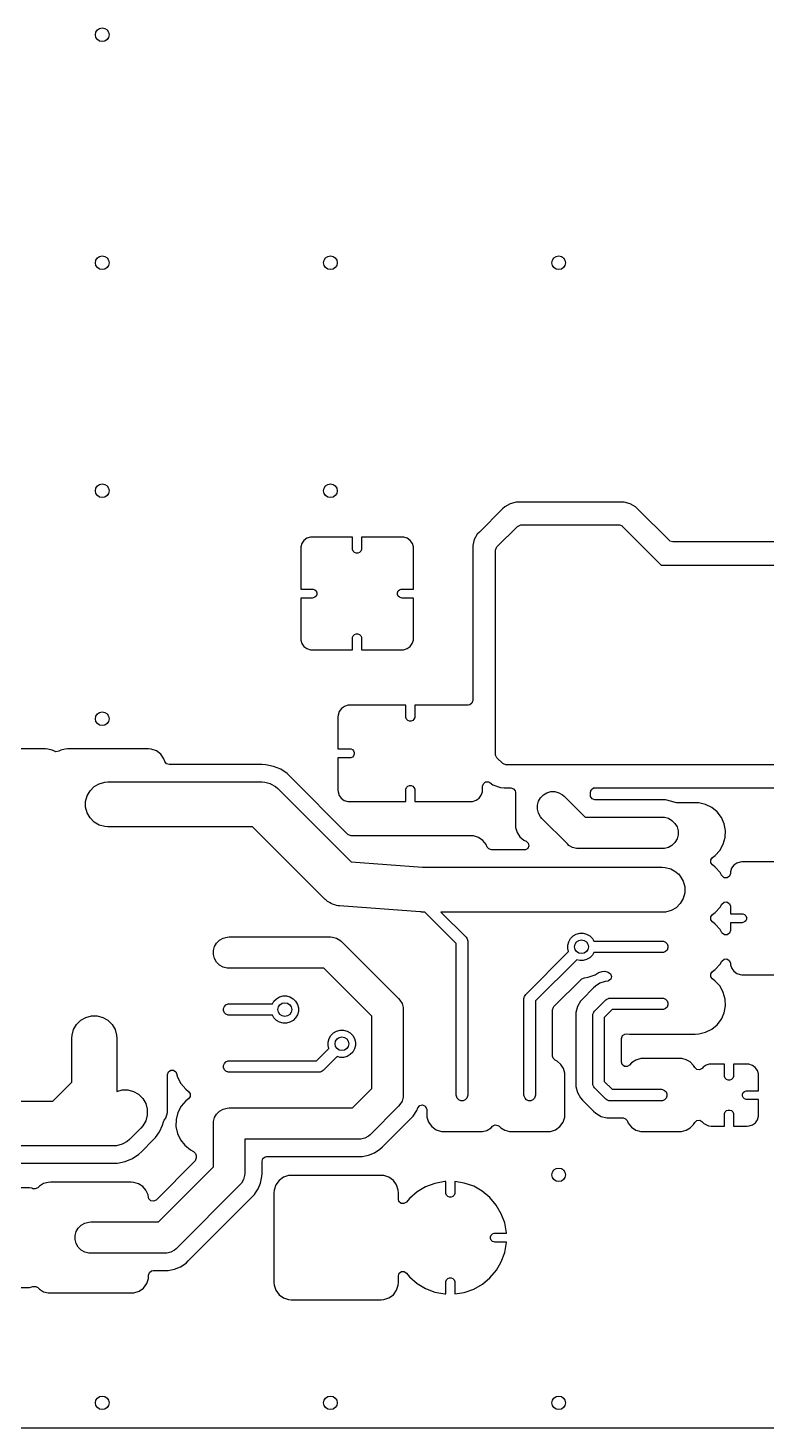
# Model space of a CAD drawing. Header units: inches. Extents: x 5.8 to 18, y -6.4 to -1.3.
# Drawn here: x 16.271 to 16.918, y -6.36 to -5.132 of the extents above; entities that cross this region are included whole.
import ezdxf

# ---------------------------------------------------------------- set-up
doc = ezdxf.new("R2010")
doc.units = ezdxf.units.IN
doc.header["$MEASUREMENT"] = 0
doc.layers.add('F.Cu', color=13, linetype='CONTINUOUS', true_color=0xc83434)

msp = doc.modelspace()

# ---------------------------------------------------------------- linework, layer by layer
at = {"layer": 'F.Cu', "linetype": 'CONTINUOUS'}
for p, q in [((16.6931, -5.5495), (16.6884, -5.5522)), ((16.6982, -5.5482), (16.6931, -5.5495)), ((16.7009, -5.5481), (16.6982, -5.5482)), ((16.7905, -5.5481), (16.7009, -5.5481)), ((16.7931, -5.5482), (16.7905, -5.5481)), ((16.7982, -5.5496), (16.7931, -5.5482)), ((16.8028, -5.5523), (16.7982, -5.5496)), ((16.6865, -5.554), (16.6661, -5.5744)), ((16.6884, -5.5522), (16.6865, -5.554)), ((16.8048, -5.5541), (16.8028, -5.5523)), ((16.8326, -5.5819), (16.8048, -5.5541)), ((16.6661, -5.5744), (16.6643, -5.5763)), ((16.6815, -5.5875), (16.6996, -5.5694)), ((16.6996, -5.5694), (16.7018, -5.5683)), ((16.7018, -5.5683), (16.7024, -5.5682)), ((16.7024, -5.5682), (16.7888, -5.5682)), ((16.7888, -5.5682), (16.7912, -5.569)), ((16.7912, -5.569), (16.7916, -5.5694)), ((16.7916, -5.5694), (16.8255, -5.6033)), ((16.5105, -5.5843), (16.5096, -5.5874)), ((16.5096, -5.5874), (16.5096, -5.589)), ((16.5124, -5.5817), (16.5105, -5.5843)), ((16.5149, -5.5798), (16.5124, -5.5817)), ((16.518, -5.5788), (16.5149, -5.5798)), ((16.5196, -5.5788), (16.518, -5.5788)), ((16.555, -5.5788), (16.5196, -5.5788)), ((16.555, -5.589), (16.555, -5.5788)), ((16.5982, -5.5788), (16.5628, -5.5788)), ((16.5628, -5.5788), (16.5628, -5.589)), ((16.5998, -5.5788), (16.5982, -5.5788)), ((16.6029, -5.5799), (16.5998, -5.5788)), ((16.6055, -5.5817), (16.6029, -5.5799)), ((16.6074, -5.5843), (16.6055, -5.5817)), ((16.6084, -5.5874), (16.6074, -5.5843)), ((16.6084, -5.589), (16.6084, -5.5874)), ((16.6616, -5.5809), (16.6603, -5.5861)), ((16.6603, -5.5861), (16.6603, -5.5888)), ((16.6643, -5.5763), (16.6616, -5.5809)), ((16.8331, -5.5824), (16.8326, -5.5819)), ((16.8355, -5.5831), (16.8331, -5.5824)), ((17.1505, -5.5831), (16.8355, -5.5831)), ((16.5096, -5.589), (16.5096, -5.6244)), ((16.555, -5.5897), (16.555, -5.589)), ((16.5556, -5.5911), (16.555, -5.5897)), ((16.5567, -5.5922), (16.5556, -5.5911)), ((16.5581, -5.5928), (16.5567, -5.5922)), ((16.5597, -5.5928), (16.5581, -5.5928)), ((16.5611, -5.5922), (16.5597, -5.5928)), ((16.5622, -5.5911), (16.5611, -5.5922)), ((16.5628, -5.5897), (16.5622, -5.5911)), ((16.5628, -5.589), (16.5628, -5.5897)), ((16.6084, -5.6244), (16.6084, -5.589)), ((16.6603, -5.5888), (16.6603, -5.7222)), ((16.6803, -5.5903), (16.6811, -5.588)), ((16.6803, -5.7695), (16.6803, -5.5903)), ((16.6811, -5.588), (16.6815, -5.5875)), ((16.8255, -5.6033), (16.8255, -5.6033)), ((16.8255, -5.6033), (16.8256, -5.6033)), ((16.8256, -5.6033), (17.1489, -5.6033)), ((16.5096, -5.6244), (16.5197, -5.6244)), ((16.5197, -5.6323), (16.5096, -5.6323)), ((16.5096, -5.6323), (16.5096, -5.6676)), ((16.5197, -5.6244), (16.5205, -5.6245)), ((16.5205, -5.6322), (16.5197, -5.6323)), ((16.5205, -5.6245), (16.5219, -5.6251)), ((16.5219, -5.6316), (16.5205, -5.6322)), ((16.5219, -5.6251), (16.523, -5.6261)), ((16.523, -5.6305), (16.5219, -5.6316)), ((16.523, -5.6261), (16.5236, -5.6276)), ((16.5236, -5.6291), (16.523, -5.6305)), ((16.5236, -5.6276), (16.5236, -5.6291)), ((16.5944, -5.6276), (16.595, -5.6261)), ((16.5944, -5.6291), (16.5944, -5.6276)), ((16.595, -5.6305), (16.5944, -5.6291)), ((16.595, -5.6261), (16.5961, -5.6251)), ((16.5961, -5.6316), (16.595, -5.6305)), ((16.5961, -5.6251), (16.5975, -5.6245)), ((16.5975, -5.6322), (16.5961, -5.6316)), ((16.5975, -5.6245), (16.5983, -5.6244)), ((16.5983, -5.6323), (16.5975, -5.6322)), ((16.5983, -5.6244), (16.6084, -5.6244)), ((16.6084, -5.6323), (16.5983, -5.6323)), ((16.6084, -5.6676), (16.6084, -5.6323)), ((16.5096, -5.6676), (16.5096, -5.6692)), ((16.5096, -5.6692), (16.5106, -5.6722)), ((16.5106, -5.6722), (16.5124, -5.6748)), ((16.555, -5.6667), (16.5556, -5.6653)), ((16.555, -5.6675), (16.555, -5.6667)), ((16.555, -5.6777), (16.555, -5.6675)), ((16.5556, -5.6653), (16.5567, -5.6642)), ((16.5567, -5.6642), (16.5581, -5.6636)), ((16.5581, -5.6636), (16.5597, -5.6636)), ((16.5597, -5.6636), (16.5611, -5.6642)), ((16.5611, -5.6642), (16.5622, -5.6653)), ((16.5622, -5.6653), (16.5628, -5.6667)), ((16.5628, -5.6667), (16.5628, -5.6675)), ((16.5628, -5.6675), (16.5628, -5.6777)), ((16.6054, -5.6747), (16.6073, -5.6722)), ((16.6073, -5.6722), (16.6083, -5.6691)), ((16.6083, -5.6691), (16.6084, -5.6676)), ((16.5124, -5.6748), (16.515, -5.6766)), ((16.515, -5.6766), (16.518, -5.6776)), ((16.518, -5.6776), (16.5196, -5.6777)), ((16.5196, -5.6777), (16.555, -5.6777)), ((16.5628, -5.6777), (16.5982, -5.6777)), ((16.5982, -5.6777), (16.5997, -5.6776)), ((16.5997, -5.6776), (16.6028, -5.6766)), ((16.6028, -5.6766), (16.6054, -5.6747)), ((16.6603, -5.7222), (16.6596, -5.7246)), ((16.5433, -5.7318), (16.5423, -5.7349)), ((16.5452, -5.7292), (16.5433, -5.7318)), ((16.5478, -5.7273), (16.5452, -5.7292)), ((16.5509, -5.7263), (16.5478, -5.7273)), ((16.5525, -5.7262), (16.5509, -5.7263)), ((16.6016, -5.7262), (16.5525, -5.7262)), ((16.6016, -5.7364), (16.6016, -5.7262)), ((16.6563, -5.7262), (16.6095, -5.7262)), ((16.6095, -5.7262), (16.6095, -5.7364)), ((16.6576, -5.726), (16.6563, -5.7262)), ((16.6596, -5.7246), (16.6576, -5.726)), ((16.5423, -5.7349), (16.5422, -5.7365)), ((16.5422, -5.7365), (16.5422, -5.7646)), ((16.6017, -5.7372), (16.6016, -5.7364)), ((16.6023, -5.7386), (16.6017, -5.7372)), ((16.6034, -5.7397), (16.6023, -5.7386)), ((16.6048, -5.7403), (16.6034, -5.7397)), ((16.6063, -5.7403), (16.6048, -5.7403)), ((16.6077, -5.7397), (16.6063, -5.7403)), ((16.6088, -5.7386), (16.6077, -5.7397)), ((16.6094, -5.7372), (16.6088, -5.7386)), ((16.6095, -5.7364), (16.6094, -5.7372)), ((16.286, -5.7646), (16.2153, -5.7646)), ((16.2879, -5.7647), (16.286, -5.7646)), ((16.2918, -5.7658), (16.2879, -5.7647)), ((16.2936, -5.7667), (16.2918, -5.7658)), ((16.2949, -5.7671), (16.2936, -5.7667)), ((16.2974, -5.7667), (16.2949, -5.7671)), ((16.2992, -5.7657), (16.2974, -5.7667)), ((16.3032, -5.7647), (16.2992, -5.7657)), ((16.3052, -5.7646), (16.3032, -5.7647)), ((16.376, -5.7646), (16.3052, -5.7646)), ((16.3784, -5.7647), (16.376, -5.7646)), ((16.3831, -5.7663), (16.3784, -5.7647)), ((16.3869, -5.7692), (16.3831, -5.7663)), ((16.3897, -5.7733), (16.3869, -5.7692)), ((16.5422, -5.7646), (16.5424, -5.7645)), ((16.5424, -5.7645), (16.5526, -5.7645)), ((16.5526, -5.7645), (16.5534, -5.7646)), ((16.5534, -5.7646), (16.5548, -5.7652)), ((16.5548, -5.7652), (16.5559, -5.7663)), ((16.5559, -5.7707), (16.5548, -5.7718)), ((16.5559, -5.7663), (16.5565, -5.7677)), ((16.5565, -5.7693), (16.5559, -5.7707)), ((16.5565, -5.7677), (16.5565, -5.7693)), ((16.6803, -5.7701), (16.6803, -5.7695)), ((16.6815, -5.7723), (16.6803, -5.7701)), ((16.3905, -5.7757), (16.3897, -5.7733)), ((16.392, -5.7776), (16.3905, -5.7757)), ((16.3943, -5.7784), (16.392, -5.7776)), ((16.4756, -5.7784), (16.3943, -5.7784)), ((16.479, -5.7785), (16.4756, -5.7784)), ((16.4857, -5.7799), (16.479, -5.7785)), ((16.492, -5.7825), (16.4857, -5.7799)), ((16.4977, -5.7863), (16.492, -5.7825)), ((16.5424, -5.7724), (16.5422, -5.7724)), ((16.5422, -5.7724), (16.5422, -5.8007)), ((16.5526, -5.7724), (16.5424, -5.7724)), ((16.5534, -5.7723), (16.5526, -5.7724)), ((16.5548, -5.7718), (16.5534, -5.7723)), ((16.6866, -5.7774), (16.6815, -5.7723)), ((16.6871, -5.7778), (16.6866, -5.7774)), ((16.6894, -5.7786), (16.6871, -5.7778)), ((16.9601, -5.7786), (16.6894, -5.7786)), ((16.3286, -5.7976), (16.333, -5.7951)), ((16.333, -5.7951), (16.338, -5.7937)), ((16.338, -5.7937), (16.3406, -5.7936)), ((16.3406, -5.7936), (16.4756, -5.7936)), ((16.4756, -5.7936), (16.4781, -5.7937)), ((16.4781, -5.7937), (16.4781, -5.7937)), ((16.4781, -5.7937), (16.4828, -5.795)), ((16.4828, -5.795), (16.4831, -5.7951)), ((16.4831, -5.7951), (16.4875, -5.7976)), ((16.5002, -5.7887), (16.4977, -5.7863)), ((16.5509, -5.8396), (16.5002, -5.7887)), ((16.6689, -5.7974), (16.6696, -5.7951)), ((16.6696, -5.7951), (16.6716, -5.7936)), ((16.6716, -5.7936), (16.6741, -5.7936)), ((16.6741, -5.7936), (16.6752, -5.7942)), ((16.6752, -5.7942), (16.678, -5.7961)), ((16.678, -5.7961), (16.6845, -5.7985)), ((16.321, -5.8107), (16.3224, -5.8057)), ((16.3224, -5.8057), (16.3249, -5.8013)), ((16.3249, -5.8013), (16.3286, -5.7976)), ((16.4875, -5.7976), (16.4875, -5.7976)), ((16.4875, -5.7976), (16.4895, -5.7993)), ((16.4895, -5.7993), (16.5538, -5.8636)), ((16.5422, -5.8007), (16.5423, -5.8023)), ((16.5423, -5.8023), (16.5433, -5.8054)), ((16.5433, -5.8054), (16.5451, -5.8079)), ((16.5451, -5.8079), (16.5477, -5.8098)), ((16.6016, -5.8006), (16.6017, -5.7998)), ((16.6016, -5.8107), (16.6016, -5.8006)), ((16.6017, -5.7998), (16.6023, -5.7984)), ((16.6023, -5.7984), (16.6034, -5.7973)), ((16.6034, -5.7973), (16.6048, -5.7967)), ((16.6048, -5.7967), (16.6063, -5.7967)), ((16.6063, -5.7967), (16.6077, -5.7973)), ((16.6077, -5.7973), (16.6088, -5.7984)), ((16.6088, -5.7984), (16.6094, -5.7998)), ((16.6094, -5.7998), (16.6095, -5.8006)), ((16.6095, -5.8006), (16.6095, -5.8107)), ((16.6633, -5.8097), (16.6658, -5.8078)), ((16.6658, -5.8078), (16.6677, -5.8053)), ((16.6677, -5.8053), (16.6688, -5.8022)), ((16.6688, -5.8022), (16.6689, -5.8006)), ((16.6689, -5.8006), (16.6689, -5.7974)), ((16.6845, -5.7985), (16.6878, -5.7987)), ((16.6878, -5.7987), (16.6937, -5.7987)), ((16.6937, -5.7987), (16.6961, -5.7995)), ((16.6961, -5.7995), (16.6975, -5.8015)), ((16.6975, -5.8015), (16.6977, -5.8027)), ((16.6977, -5.8027), (16.6977, -5.8314)), ((16.7178, -5.8105), (16.7196, -5.8074)), ((16.7196, -5.8074), (16.7222, -5.8049)), ((16.7222, -5.8049), (16.7253, -5.8031)), ((16.7253, -5.8031), (16.7288, -5.8021)), ((16.7288, -5.8021), (16.7323, -5.8021)), ((16.7323, -5.8021), (16.7358, -5.8031)), ((16.7358, -5.8031), (16.7389, -5.8049)), ((16.7389, -5.8049), (16.7403, -5.8061)), ((16.7403, -5.8061), (16.7587, -5.8245)), ((16.7634, -5.8027), (16.7641, -5.8004)), ((16.7634, -5.8053), (16.7634, -5.8027)), ((16.7636, -5.8065), (16.7634, -5.8053)), ((16.765, -5.8085), (16.7636, -5.8065)), ((16.7641, -5.8004), (16.7661, -5.7989)), ((16.7661, -5.7989), (16.7674, -5.7987)), ((16.7674, -5.7987), (16.9502, -5.7987)), ((16.321, -5.8158), (16.321, -5.8107)), ((16.3224, -5.8208), (16.321, -5.8158)), ((16.3249, -5.8252), (16.3224, -5.8208)), ((16.5477, -5.8098), (16.5508, -5.8107)), ((16.5508, -5.8107), (16.5524, -5.8107)), ((16.5524, -5.8107), (16.6016, -5.8107)), ((16.6095, -5.8107), (16.6586, -5.8107)), ((16.6586, -5.8107), (16.6602, -5.8107)), ((16.6602, -5.8107), (16.6633, -5.8097)), ((16.7169, -5.814), (16.7178, -5.8105)), ((16.7169, -5.8176), (16.7169, -5.814)), ((16.7178, -5.8211), (16.7169, -5.8176)), ((16.7674, -5.8093), (16.765, -5.8085)), ((16.8265, -5.8093), (16.7674, -5.8093)), ((16.8293, -5.8094), (16.8265, -5.8093)), ((16.8349, -5.8106), (16.8293, -5.8094)), ((16.8376, -5.8116), (16.8349, -5.8106)), ((16.839, -5.8119), (16.8376, -5.8116)), ((16.8553, -5.8119), (16.839, -5.8119)), ((16.8583, -5.8119), (16.8553, -5.8119)), ((16.8643, -5.8133), (16.8583, -5.8119)), ((16.8698, -5.816), (16.8643, -5.8133)), ((16.8745, -5.8199), (16.8698, -5.816)), ((16.8782, -5.8248), (16.8745, -5.8199)), ((16.3286, -5.8289), (16.3249, -5.8252)), ((16.333, -5.8314), (16.3286, -5.8289)), ((16.338, -5.8328), (16.333, -5.8314)), ((16.3406, -5.8329), (16.338, -5.8328)), ((16.4674, -5.8329), (16.3406, -5.8329)), ((16.5311, -5.8967), (16.4674, -5.8329)), ((16.6977, -5.8314), (16.6978, -5.8336)), ((16.7196, -5.8242), (16.7178, -5.8211)), ((16.7208, -5.8256), (16.7196, -5.8242)), ((16.7432, -5.848), (16.7208, -5.8256)), ((16.7587, -5.8245), (16.8265, -5.8245)), ((16.8265, -5.8245), (16.8283, -5.8246)), ((16.8283, -5.8246), (16.8318, -5.8255)), ((16.8318, -5.8255), (16.8349, -5.8273)), ((16.8349, -5.8273), (16.8375, -5.8299)), ((16.8375, -5.8299), (16.8393, -5.833)), ((16.8393, -5.833), (16.8402, -5.8364)), ((16.8806, -5.8303), (16.8782, -5.8248)), ((16.8818, -5.8363), (16.8806, -5.8303)), ((16.5514, -5.84), (16.5509, -5.8396)), ((16.5538, -5.8408), (16.5514, -5.84)), ((16.6586, -5.8408), (16.5538, -5.8408)), ((16.6609, -5.8409), (16.6586, -5.8408)), ((16.6654, -5.8423), (16.6609, -5.8409)), ((16.6692, -5.8449), (16.6654, -5.8423)), ((16.672, -5.8485), (16.6692, -5.8449)), ((16.6978, -5.8336), (16.6991, -5.838)), ((16.6991, -5.838), (16.7016, -5.8417)), ((16.7016, -5.8417), (16.7051, -5.8446)), ((16.7051, -5.8446), (16.7072, -5.8455)), ((16.8393, -5.8435), (16.8375, -5.8466)), ((16.8402, -5.84), (16.8393, -5.8435)), ((16.8402, -5.8364), (16.8402, -5.84)), ((16.8799, -5.8482), (16.8815, -5.8424)), ((16.8815, -5.8424), (16.8818, -5.8363)), ((16.6729, -5.8507), (16.672, -5.8485)), ((16.6743, -5.8524), (16.6729, -5.8507)), ((16.6766, -5.8532), (16.6743, -5.8524)), ((16.7056, -5.8532), (16.6766, -5.8532)), ((16.7064, -5.8531), (16.7056, -5.8532)), ((16.7085, -5.8519), (16.7064, -5.8531)), ((16.7072, -5.8455), (16.709, -5.8472)), ((16.7095, -5.8496), (16.7085, -5.8519)), ((16.709, -5.8472), (16.7095, -5.8496)), ((16.7446, -5.8492), (16.7432, -5.848)), ((16.7477, -5.851), (16.7446, -5.8492)), ((16.7512, -5.8519), (16.7477, -5.851)), ((16.753, -5.852), (16.7512, -5.8519)), ((16.8265, -5.852), (16.753, -5.852)), ((16.8283, -5.8519), (16.8265, -5.852)), ((16.8318, -5.851), (16.8283, -5.8519)), ((16.8349, -5.8492), (16.8318, -5.851)), ((16.8375, -5.8466), (16.8349, -5.8492)), ((16.8728, -5.8581), (16.8769, -5.8536)), ((16.8769, -5.8536), (16.8799, -5.8482)), ((16.5538, -5.8636), (16.6164, -5.8683)), ((16.6164, -5.8683), (16.8263, -5.8683)), ((16.8263, -5.8683), (16.8288, -5.8685)), ((16.8288, -5.8685), (16.8288, -5.8685)), ((16.8288, -5.8685), (16.8338, -5.8698)), ((16.8338, -5.8698), (16.8383, -5.8724)), ((16.8689, -5.8619), (16.8703, -5.8599)), ((16.8689, -5.8644), (16.8689, -5.8619)), ((16.8703, -5.8664), (16.8689, -5.8644)), ((16.8703, -5.8599), (16.8728, -5.8581)), ((16.8728, -5.8683), (16.8703, -5.8664)), ((16.8771, -5.873), (16.8728, -5.8683)), ((16.8872, -5.8693), (16.8862, -5.8723)), ((16.889, -5.8667), (16.8872, -5.8693)), ((16.8916, -5.8649), (16.889, -5.8667)), ((16.8946, -5.8639), (16.8916, -5.8649)), ((16.8962, -5.8638), (16.8946, -5.8639)), ((16.9315, -5.8638), (16.8962, -5.8638)), ((16.8383, -5.8724), (16.8383, -5.8724)), ((16.8383, -5.8724), (16.8402, -5.8741)), ((16.8402, -5.8741), (16.8405, -5.8743)), ((16.8405, -5.8743), (16.8422, -5.8763)), ((16.8422, -5.8763), (16.8447, -5.8807)), ((16.8447, -5.8807), (16.8461, -5.8857)), ((16.8787, -5.8758), (16.8771, -5.873)), ((16.8788, -5.876), (16.8787, -5.8758)), ((16.8807, -5.8776), (16.8788, -5.876)), ((16.8832, -5.8776), (16.8807, -5.8776)), ((16.8853, -5.8763), (16.8832, -5.8776)), ((16.8861, -5.874), (16.8853, -5.8763)), ((16.8862, -5.8723), (16.8861, -5.874)), ((16.8461, -5.8908), (16.8447, -5.8958)), ((16.8461, -5.8857), (16.8461, -5.8908)), ((16.5317, -5.8972), (16.5311, -5.8967)), ((16.5319, -5.8974), (16.5317, -5.8972)), ((16.5322, -5.8976), (16.5319, -5.8974)), ((16.5331, -5.8984), (16.5322, -5.8976)), ((16.5347, -5.8993), (16.5331, -5.8984)), ((16.5362, -5.9003), (16.5347, -5.8993)), ((16.5369, -5.9006), (16.5362, -5.9003)), ((16.5375, -5.9009), (16.5369, -5.9006)), ((16.5393, -5.9014), (16.5375, -5.9009)), ((16.541, -5.902), (16.5393, -5.9014)), ((16.5421, -5.9022), (16.541, -5.902)), ((16.5425, -5.9023), (16.5421, -5.9022)), ((16.5428, -5.9023), (16.5425, -5.9023)), ((16.5436, -5.9024), (16.5428, -5.9023)), ((16.6142, -5.9076), (16.5436, -5.9024)), ((16.8341, -5.9064), (16.8291, -5.9078)), ((16.8385, -5.9039), (16.8341, -5.9064)), ((16.8422, -5.9002), (16.8385, -5.9039)), ((16.8447, -5.8958), (16.8422, -5.9002)), ((16.8728, -5.9081), (16.8771, -5.9034)), ((16.8771, -5.9034), (16.8787, -5.9007)), ((16.8787, -5.9007), (16.8805, -5.8991)), ((16.8805, -5.8991), (16.883, -5.8988)), ((16.883, -5.8988), (16.8851, -5.9001)), ((16.8851, -5.9001), (16.8861, -5.9024)), ((16.8861, -5.9024), (16.8861, -5.9027)), ((16.8861, -5.9027), (16.8861, -5.9092)), ((16.615, -5.9076), (16.6142, -5.9076)), ((16.6157, -5.9077), (16.615, -5.9076)), ((16.6182, -5.9077), (16.6157, -5.9077)), ((16.6459, -5.9354), (16.6182, -5.9077)), ((16.8236, -5.9077), (16.6323, -5.9077)), ((16.6323, -5.9077), (16.6544, -5.9298)), ((16.824, -5.9078), (16.8236, -5.9077)), ((16.8291, -5.9078), (16.824, -5.9078)), ((16.8689, -5.9119), (16.8703, -5.91)), ((16.8689, -5.9144), (16.8689, -5.9119)), ((16.8703, -5.9164), (16.8689, -5.9144)), ((16.8703, -5.91), (16.8728, -5.9081)), ((16.8728, -5.9183), (16.8703, -5.9164)), ((16.8771, -5.923), (16.8728, -5.9183)), ((16.8861, -5.9092), (16.8963, -5.9092)), ((16.8963, -5.9171), (16.8861, -5.9171)), ((16.8861, -5.9171), (16.8861, -5.9238)), ((16.8963, -5.9092), (16.8971, -5.9093)), ((16.8971, -5.917), (16.8963, -5.9171)), ((16.8971, -5.9093), (16.8985, -5.9099)), ((16.8985, -5.9164), (16.8971, -5.917)), ((16.8985, -5.9099), (16.8996, -5.911)), ((16.8996, -5.9154), (16.8985, -5.9164)), ((16.8996, -5.911), (16.9002, -5.9124)), ((16.9002, -5.9139), (16.8996, -5.9154)), ((16.9002, -5.9124), (16.9002, -5.9139)), ((16.4384, -5.9323), (16.4415, -5.9305)), ((16.4415, -5.9305), (16.445, -5.9296)), ((16.445, -5.9296), (16.4468, -5.9295)), ((16.4468, -5.9295), (16.5356, -5.9295)), ((16.5356, -5.9295), (16.5373, -5.9296)), ((16.5373, -5.9296), (16.5408, -5.9305)), ((16.5408, -5.9305), (16.5439, -5.9323)), ((16.6544, -5.9298), (16.655, -5.9305)), ((16.655, -5.9305), (16.6557, -5.9322)), ((16.7445, -5.9337), (16.746, -5.9309)), ((16.746, -5.9309), (16.7482, -5.9287)), ((16.7482, -5.9287), (16.751, -5.9272)), ((16.751, -5.9272), (16.754, -5.9263)), ((16.754, -5.9263), (16.7571, -5.9263)), ((16.7571, -5.9263), (16.7601, -5.9272)), ((16.7601, -5.9272), (16.7629, -5.9287)), ((16.7629, -5.9287), (16.7651, -5.9309)), ((16.7651, -5.9309), (16.7664, -5.9332)), ((16.8787, -5.9258), (16.8771, -5.923)), ((16.8789, -5.9262), (16.8787, -5.9258)), ((16.8809, -5.9276), (16.8789, -5.9262)), ((16.8834, -5.9276), (16.8809, -5.9276)), ((16.8854, -5.9262), (16.8834, -5.9276)), ((16.8861, -5.9238), (16.8854, -5.9262)), ((16.4331, -5.9414), (16.434, -5.938)), ((16.4331, -5.945), (16.4331, -5.9414)), ((16.434, -5.938), (16.4358, -5.9349)), ((16.4358, -5.9349), (16.4384, -5.9323)), ((16.5439, -5.9323), (16.5453, -5.9335)), ((16.5453, -5.9335), (16.5953, -5.9835)), ((16.6459, -6.0682), (16.6459, -5.9354)), ((16.6557, -5.9322), (16.6558, -5.9324)), ((16.6558, -5.9324), (16.6559, -5.9333)), ((16.6559, -5.9333), (16.6559, -6.0682)), ((16.7067, -5.98), (16.7443, -5.9424)), ((16.7436, -5.9367), (16.7445, -5.9337)), ((16.7436, -5.9398), (16.7436, -5.9367)), ((16.7443, -5.9424), (16.7436, -5.9398)), ((16.7664, -5.9432), (16.7651, -5.9456)), ((16.7664, -5.9332), (16.8265, -5.9332)), ((16.8265, -5.9432), (16.7664, -5.9432)), ((16.8265, -5.9332), (16.8275, -5.9333)), ((16.8275, -5.9432), (16.8265, -5.9432)), ((16.8275, -5.9333), (16.8293, -5.9341)), ((16.8293, -5.9424), (16.8275, -5.9432)), ((16.8293, -5.9341), (16.8307, -5.9355)), ((16.8307, -5.941), (16.8293, -5.9424)), ((16.8307, -5.9355), (16.8314, -5.9373)), ((16.8314, -5.9392), (16.8307, -5.941)), ((16.8314, -5.9373), (16.8314, -5.9392)), ((16.434, -5.9485), (16.4331, -5.945)), ((16.4358, -5.9516), (16.434, -5.9485)), ((16.4384, -5.9542), (16.4358, -5.9516)), ((16.4415, -5.956), (16.4384, -5.9542)), ((16.7514, -5.9495), (16.7152, -5.9857)), ((16.754, -5.9502), (16.7514, -5.9495)), ((16.7571, -5.9502), (16.754, -5.9502)), ((16.7601, -5.9493), (16.7571, -5.9502)), ((16.7629, -5.9478), (16.7601, -5.9493)), ((16.7651, -5.9456), (16.7629, -5.9478)), ((16.8728, -5.9581), (16.8771, -5.9534)), ((16.8771, -5.9534), (16.8787, -5.9507)), ((16.8787, -5.9507), (16.8805, -5.9491)), ((16.8805, -5.9491), (16.883, -5.9488)), ((16.883, -5.9488), (16.8851, -5.9501)), ((16.8851, -5.9501), (16.8861, -5.9524)), ((16.8861, -5.9524), (16.8861, -5.9525)), ((16.8861, -5.9525), (16.8862, -5.9541)), ((16.8862, -5.9541), (16.8873, -5.9572)), ((16.445, -5.9569), (16.4415, -5.956)), ((16.4468, -5.957), (16.445, -5.9569)), ((16.5298, -5.957), (16.4468, -5.957)), ((16.5718, -5.999), (16.5298, -5.957)), ((16.7315, -5.9906), (16.7559, -5.9664)), ((16.7559, -5.9664), (16.7581, -5.9653)), ((16.7581, -5.9653), (16.7582, -5.9653)), ((16.7582, -5.9653), (16.7614, -5.9649)), ((16.7614, -5.9649), (16.7675, -5.9628)), ((16.7675, -5.9628), (16.7702, -5.9611)), ((16.7702, -5.9611), (16.7709, -5.9608)), ((16.7709, -5.9608), (16.7737, -5.9598)), ((16.7737, -5.9598), (16.7761, -5.9597)), ((16.7761, -5.9597), (16.779, -5.9605)), ((16.7794, -5.9681), (16.7786, -5.9683)), ((16.779, -5.9605), (16.7811, -5.9618)), ((16.7813, -5.9665), (16.7794, -5.9681)), ((16.7811, -5.9618), (16.782, -5.9641)), ((16.782, -5.9641), (16.7813, -5.9665)), ((16.8689, -5.9619), (16.8703, -5.96)), ((16.8689, -5.9644), (16.8689, -5.9619)), ((16.8703, -5.9664), (16.8689, -5.9644)), ((16.8703, -5.96), (16.8728, -5.9581)), ((16.8728, -5.9682), (16.8703, -5.9664)), ((16.8873, -5.9572), (16.8891, -5.9597)), ((16.8891, -5.9597), (16.8917, -5.9616)), ((16.8917, -5.9616), (16.8947, -5.9626)), ((16.8947, -5.9626), (16.8962, -5.9627)), ((16.8962, -5.9627), (16.9315, -5.9627)), ((16.7061, -5.9808), (16.7067, -5.98)), ((16.7662, -5.9741), (16.7565, -5.984)), ((16.7679, -5.9726), (16.7662, -5.9741)), ((16.7718, -5.9702), (16.7679, -5.9726)), ((16.7762, -5.9686), (16.7718, -5.9702)), ((16.7786, -5.9683), (16.7762, -5.9686)), ((16.877, -5.9728), (16.8728, -5.9682)), ((16.8799, -5.9782), (16.877, -5.9728)), ((16.8816, -5.984), (16.8799, -5.9782)), ((16.4418, -5.9923), (16.4426, -5.9905)), ((16.4418, -5.9942), (16.4418, -5.9923)), ((16.4426, -5.9905), (16.444, -5.9891)), ((16.444, -5.9891), (16.4458, -5.9883)), ((16.4458, -5.9883), (16.4468, -5.9882)), ((16.4468, -5.9882), (16.4847, -5.9882)), ((16.4847, -5.9882), (16.486, -5.9859)), ((16.486, -5.9859), (16.4882, -5.9837)), ((16.4882, -5.9837), (16.491, -5.9822)), ((16.491, -5.9822), (16.494, -5.9813)), ((16.494, -5.9813), (16.4971, -5.9813)), ((16.4971, -5.9813), (16.5001, -5.9822)), ((16.5001, -5.9822), (16.5029, -5.9837)), ((16.5029, -5.9837), (16.5051, -5.9859)), ((16.5051, -5.9859), (16.5066, -5.9887)), ((16.5066, -5.9887), (16.5075, -5.9917)), ((16.5075, -5.9917), (16.5075, -5.9948)), ((16.5953, -5.9835), (16.5965, -5.9849)), ((16.5965, -5.9849), (16.5983, -5.988)), ((16.5983, -5.988), (16.5986, -5.9891)), ((16.5986, -5.9891), (16.5992, -5.9914)), ((16.5992, -5.9914), (16.5993, -5.9932)), ((16.7052, -5.9836), (16.7053, -5.9826)), ((16.7052, -6.0682), (16.7052, -5.9836)), ((16.7053, -5.9826), (16.7054, -5.9824)), ((16.7054, -5.9824), (16.7057, -5.9817)), ((16.7057, -5.9817), (16.7061, -5.9808)), ((16.7061, -5.9808), (16.7061, -5.9808)), ((16.7152, -5.9857), (16.7152, -6.0682)), ((16.7303, -5.9935), (16.7311, -5.9911)), ((16.7311, -5.9911), (16.7315, -5.9906)), ((16.752, -5.9906), (16.7506, -5.9957)), ((16.7547, -5.986), (16.752, -5.9906)), ((16.7565, -5.984), (16.7547, -5.986)), ((16.767, -5.9947), (16.777, -5.9847)), ((16.777, -5.9847), (16.7778, -5.9841)), ((16.7778, -5.9841), (16.7792, -5.9835)), ((16.7778, -5.9841), (16.7778, -5.9841)), ((16.7792, -5.9835), (16.7796, -5.9833)), ((16.7796, -5.9833), (16.7806, -5.9832)), ((16.7796, -5.9833), (16.7796, -5.9833)), ((16.7806, -5.9832), (16.8265, -5.9832)), ((16.8265, -5.9832), (16.8275, -5.9833)), ((16.8275, -5.9833), (16.8293, -5.9841)), ((16.8293, -5.9924), (16.8275, -5.9932)), ((16.8293, -5.9841), (16.8307, -5.9855)), ((16.8307, -5.991), (16.8293, -5.9924)), ((16.8307, -5.9855), (16.8314, -5.9873)), ((16.8314, -5.9892), (16.8307, -5.991)), ((16.8314, -5.9873), (16.8314, -5.9892)), ((16.8807, -5.9961), (16.8818, -5.9901)), ((16.8818, -5.9901), (16.8816, -5.984)), ((16.313, -6.0063), (16.3167, -6.0026)), ((16.3167, -6.0026), (16.3211, -6.0001)), ((16.3211, -6.0001), (16.3261, -5.9987)), ((16.3261, -5.9987), (16.3312, -5.9987)), ((16.3312, -5.9987), (16.3362, -6.0001)), ((16.3362, -6.0001), (16.3406, -6.0026)), ((16.3406, -6.0026), (16.3443, -6.0063)), ((16.4426, -5.996), (16.4418, -5.9942)), ((16.444, -5.9974), (16.4426, -5.996)), ((16.4458, -5.9982), (16.444, -5.9974)), ((16.4468, -5.9982), (16.4458, -5.9982)), ((16.4847, -5.9982), (16.4468, -5.9982)), ((16.486, -6.0006), (16.4847, -5.9982)), ((16.4882, -6.0028), (16.486, -6.0006)), ((16.491, -6.0043), (16.4882, -6.0028)), ((16.494, -6.0052), (16.491, -6.0043)), ((16.5001, -6.0043), (16.4971, -6.0052)), ((16.5029, -6.0028), (16.5001, -6.0043)), ((16.5051, -6.0006), (16.5029, -6.0028)), ((16.5066, -5.9978), (16.5051, -6.0006)), ((16.5075, -5.9948), (16.5066, -5.9978)), ((16.5718, -6.0625), (16.5718, -5.999)), ((16.5993, -5.9932), (16.5993, -6.0682)), ((16.7303, -6.034), (16.7303, -5.9935)), ((16.7506, -5.9957), (16.7505, -5.9983)), ((16.7505, -5.9983), (16.7505, -6.0582)), ((16.7656, -5.9973), (16.7664, -5.9955)), ((16.7656, -5.9982), (16.7656, -5.9973)), ((16.7656, -6.0582), (16.7656, -5.9982)), ((16.7664, -5.9955), (16.767, -5.9947)), ((16.7664, -5.9955), (16.7664, -5.9955)), ((16.7826, -5.9932), (16.7756, -6.0003)), ((16.7756, -6.0003), (16.7756, -6.0562)), ((16.8265, -5.9932), (16.7826, -5.9932)), ((16.8275, -5.9932), (16.8265, -5.9932)), ((16.8745, -6.0066), (16.8782, -6.0017)), ((16.8782, -6.0017), (16.8807, -5.9961)), ((16.309, -6.0182), (16.3091, -6.0157)), ((16.3091, -6.0157), (16.3105, -6.0107)), ((16.3105, -6.0107), (16.313, -6.0063)), ((16.3443, -6.0063), (16.3468, -6.0107)), ((16.3468, -6.0107), (16.3482, -6.0157)), ((16.3482, -6.0157), (16.3483, -6.0182)), ((16.4971, -6.0052), (16.494, -6.0052)), ((16.5345, -6.0187), (16.536, -6.0159)), ((16.536, -6.0159), (16.5382, -6.0137)), ((16.5382, -6.0137), (16.541, -6.0122)), ((16.541, -6.0122), (16.544, -6.0113)), ((16.544, -6.0113), (16.5471, -6.0113)), ((16.5471, -6.0113), (16.5501, -6.0122)), ((16.5501, -6.0122), (16.5529, -6.0137)), ((16.5529, -6.0137), (16.5551, -6.0159)), ((16.5551, -6.0159), (16.5566, -6.0187)), ((16.7907, -6.0185), (16.7915, -6.0161)), ((16.7915, -6.0161), (16.7935, -6.0147)), ((16.7935, -6.0147), (16.795, -6.0145)), ((16.795, -6.0145), (16.7978, -6.0147)), ((16.7978, -6.0147), (16.8553, -6.0147)), ((16.8553, -6.0147), (16.8584, -6.0146)), ((16.8584, -6.0146), (16.8644, -6.0132)), ((16.8644, -6.0132), (16.8698, -6.0105)), ((16.8698, -6.0105), (16.8745, -6.0066)), ((16.309, -6.057), (16.309, -6.0182)), ((16.3483, -6.0182), (16.3483, -6.065)), ((16.5235, -6.0382), (16.5343, -6.0274)), ((16.5336, -6.0217), (16.5345, -6.0187)), ((16.5336, -6.0248), (16.5336, -6.0217)), ((16.5343, -6.0274), (16.5336, -6.0248)), ((16.5566, -6.0278), (16.5551, -6.0306)), ((16.5566, -6.0187), (16.5575, -6.0217)), ((16.5575, -6.0248), (16.5566, -6.0278)), ((16.5575, -6.0217), (16.5575, -6.0248)), ((16.7907, -6.0394), (16.7907, -6.0185)), ((16.4418, -6.0423), (16.4426, -6.0405)), ((16.4426, -6.0405), (16.444, -6.0391)), ((16.444, -6.0391), (16.4458, -6.0383)), ((16.4458, -6.0383), (16.4468, -6.0382)), ((16.4468, -6.0382), (16.5235, -6.0382)), ((16.5414, -6.0345), (16.5291, -6.0468)), ((16.544, -6.0352), (16.5414, -6.0345)), ((16.5471, -6.0352), (16.544, -6.0352)), ((16.5501, -6.0343), (16.5471, -6.0352)), ((16.5529, -6.0328), (16.5501, -6.0343)), ((16.5551, -6.0306), (16.5529, -6.0328)), ((16.7307, -6.0359), (16.7303, -6.034)), ((16.7325, -6.0376), (16.7307, -6.0359)), ((16.7344, -6.0386), (16.7325, -6.0376)), ((16.7376, -6.0414), (16.7344, -6.0386)), ((16.7399, -6.045), (16.7376, -6.0414)), ((16.7913, -6.0415), (16.7907, -6.0394)), ((16.7932, -6.0431), (16.7913, -6.0415)), ((16.7993, -6.0401), (16.7978, -6.0419)), ((16.8031, -6.0375), (16.7993, -6.0401)), ((16.8075, -6.0361), (16.8031, -6.0375)), ((16.8098, -6.0361), (16.8075, -6.0361)), ((16.8413, -6.0361), (16.8098, -6.0361)), ((16.8434, -6.0361), (16.8413, -6.0361)), ((16.8474, -6.0372), (16.8434, -6.0361)), ((16.8509, -6.0392), (16.8474, -6.0372)), ((16.8538, -6.0423), (16.8509, -6.0392)), ((16.8676, -6.0412), (16.8648, -6.0421)), ((16.869, -6.0412), (16.8676, -6.0412)), ((16.8809, -6.0412), (16.869, -6.0412)), ((16.8809, -6.0514), (16.8809, -6.0412)), ((16.9007, -6.0412), (16.8888, -6.0412)), ((16.8888, -6.0412), (16.8888, -6.0514)), ((16.9023, -6.0412), (16.9007, -6.0412)), ((16.9054, -6.0422), (16.9023, -6.0412)), ((16.3929, -6.0502), (16.3937, -6.0478)), ((16.3929, -6.0812), (16.3929, -6.0502)), ((16.3937, -6.0478), (16.3957, -6.0464)), ((16.3957, -6.0464), (16.3981, -6.0464)), ((16.3981, -6.0464), (16.4001, -6.0478)), ((16.4001, -6.0478), (16.4008, -6.0492)), ((16.4008, -6.0492), (16.4016, -6.0524)), ((16.4016, -6.0524), (16.4045, -6.0582)), ((16.4418, -6.0442), (16.4418, -6.0423)), ((16.4426, -6.046), (16.4418, -6.0442)), ((16.444, -6.0474), (16.4426, -6.046)), ((16.4458, -6.0482), (16.444, -6.0474)), ((16.4468, -6.0482), (16.4458, -6.0482)), ((16.5256, -6.0482), (16.4468, -6.0482)), ((16.5265, -6.0482), (16.5256, -6.0482)), ((16.5273, -6.0478), (16.5265, -6.0482)), ((16.5265, -6.0482), (16.5265, -6.0482)), ((16.5283, -6.0474), (16.5273, -6.0478)), ((16.5291, -6.0468), (16.5283, -6.0474)), ((16.5283, -6.0474), (16.5283, -6.0474)), ((16.7411, -6.0491), (16.7399, -6.045)), ((16.7411, -6.0512), (16.7411, -6.0491)), ((16.7411, -6.0851), (16.7411, -6.0512)), ((16.7957, -6.0432), (16.7932, -6.0431)), ((16.7978, -6.0419), (16.7957, -6.0432)), ((16.8548, -6.0441), (16.8538, -6.0423)), ((16.8566, -6.0457), (16.8548, -6.0441)), ((16.8591, -6.046), (16.8566, -6.0457)), ((16.8613, -6.0448), (16.8591, -6.046)), ((16.8623, -6.0437), (16.8613, -6.0448)), ((16.8648, -6.0421), (16.8623, -6.0437)), ((16.881, -6.0521), (16.8809, -6.0514)), ((16.8816, -6.0535), (16.881, -6.0521)), ((16.8827, -6.0546), (16.8816, -6.0535)), ((16.8882, -6.0535), (16.8871, -6.0546)), ((16.8887, -6.0521), (16.8882, -6.0535)), ((16.8888, -6.0514), (16.8887, -6.0521)), ((16.9079, -6.0441), (16.9054, -6.0422)), ((16.9097, -6.0466), (16.9079, -6.0441)), ((16.9107, -6.0497), (16.9097, -6.0466)), ((16.9108, -6.0512), (16.9107, -6.0497)), ((16.9108, -6.0644), (16.9108, -6.0512)), ((16.2924, -6.0736), (16.309, -6.057)), ((16.3483, -6.065), (16.353, -6.0637)), ((16.353, -6.0637), (16.3581, -6.0637)), ((16.3581, -6.0637), (16.3631, -6.0651)), ((16.3631, -6.0651), (16.3675, -6.0676)), ((16.4045, -6.0582), (16.4087, -6.0631)), ((16.4087, -6.0631), (16.4113, -6.0651)), ((16.4113, -6.0651), (16.4127, -6.0672)), ((16.5548, -6.0795), (16.5718, -6.0625)), ((16.7505, -6.0582), (16.7506, -6.0608)), ((16.7506, -6.0608), (16.752, -6.066)), ((16.752, -6.066), (16.7547, -6.0707)), ((16.7656, -6.0592), (16.7656, -6.0582)), ((16.7664, -6.061), (16.7656, -6.0592)), ((16.767, -6.0618), (16.7664, -6.061)), ((16.7664, -6.061), (16.7664, -6.061)), ((16.777, -6.0718), (16.767, -6.0618)), ((16.7756, -6.0562), (16.7826, -6.0632)), ((16.7826, -6.0632), (16.8256, -6.0632)), ((16.8256, -6.0632), (16.8265, -6.0633)), ((16.8265, -6.0633), (16.8283, -6.0641)), ((16.8283, -6.0641), (16.8297, -6.0655)), ((16.8297, -6.0655), (16.8305, -6.0673)), ((16.8841, -6.0552), (16.8827, -6.0546)), ((16.8856, -6.0552), (16.8841, -6.0552)), ((16.8871, -6.0546), (16.8856, -6.0552)), ((16.8968, -6.0675), (16.8974, -6.0661)), ((16.8974, -6.0661), (16.8984, -6.065)), ((16.8984, -6.065), (16.8999, -6.0644)), ((16.8999, -6.0644), (16.9006, -6.0644)), ((16.9006, -6.0644), (16.9108, -6.0644)), ((16.2106, -6.0736), (16.2924, -6.0736)), ((16.3675, -6.0676), (16.3712, -6.0713)), ((16.3712, -6.0713), (16.3737, -6.0757)), ((16.3737, -6.0757), (16.3751, -6.0807)), ((16.4047, -6.0781), (16.4019, -6.0836)), ((16.4088, -6.0734), (16.4047, -6.0781)), ((16.4113, -6.0715), (16.4088, -6.0734)), ((16.4127, -6.0696), (16.4113, -6.0715)), ((16.4127, -6.0672), (16.4127, -6.0696)), ((16.5953, -6.078), (16.5703, -6.103)), ((16.5965, -6.0766), (16.5953, -6.078)), ((16.5983, -6.0735), (16.5965, -6.0766)), ((16.5992, -6.07), (16.5983, -6.0735)), ((16.5993, -6.0682), (16.5992, -6.07)), ((16.5992, -6.07), (16.5992, -6.07)), ((16.6123, -6.0793), (16.614, -6.0774)), ((16.614, -6.0774), (16.6164, -6.0769)), ((16.6164, -6.0769), (16.6187, -6.0779)), ((16.6187, -6.0779), (16.6199, -6.0801)), ((16.646, -6.0692), (16.6459, -6.0682)), ((16.6467, -6.071), (16.646, -6.0692)), ((16.6481, -6.0724), (16.6467, -6.071)), ((16.6499, -6.0732), (16.6481, -6.0724)), ((16.6519, -6.0732), (16.6499, -6.0732)), ((16.6537, -6.0724), (16.6519, -6.0732)), ((16.655, -6.071), (16.6537, -6.0724)), ((16.6558, -6.0692), (16.655, -6.071)), ((16.6559, -6.0682), (16.6558, -6.0692)), ((16.7053, -6.0692), (16.7052, -6.0682)), ((16.7061, -6.071), (16.7053, -6.0692)), ((16.7074, -6.0724), (16.7061, -6.071)), ((16.7092, -6.0732), (16.7074, -6.0724)), ((16.7112, -6.0732), (16.7092, -6.0732)), ((16.713, -6.0724), (16.7112, -6.0732)), ((16.7144, -6.071), (16.713, -6.0724)), ((16.7151, -6.0692), (16.7144, -6.071)), ((16.7152, -6.0682), (16.7151, -6.0692)), ((16.7547, -6.0707), (16.7565, -6.0726)), ((16.7565, -6.0726), (16.7662, -6.0824)), ((16.7778, -6.0724), (16.777, -6.0718)), ((16.7785, -6.0727), (16.7778, -6.0724)), ((16.7778, -6.0724), (16.7778, -6.0724)), ((16.7796, -6.0732), (16.7785, -6.0727)), ((16.7806, -6.0732), (16.7796, -6.0732)), ((16.7796, -6.0732), (16.7796, -6.0732)), ((16.8256, -6.0732), (16.7806, -6.0732)), ((16.8265, -6.0732), (16.8256, -6.0732)), ((16.8283, -6.0724), (16.8265, -6.0732)), ((16.8297, -6.071), (16.8283, -6.0724)), ((16.8305, -6.0692), (16.8297, -6.071)), ((16.8305, -6.0673), (16.8305, -6.0692)), ((16.8968, -6.0691), (16.8968, -6.0675)), ((16.8974, -6.0705), (16.8968, -6.0691)), ((16.8984, -6.0716), (16.8974, -6.0705)), ((16.8999, -6.0721), (16.8984, -6.0716)), ((16.9006, -6.0722), (16.8999, -6.0721)), ((16.9108, -6.0722), (16.9006, -6.0722)), ((16.9108, -6.0852), (16.9108, -6.0722)), ((16.3737, -6.0908), (16.3712, -6.0952)), ((16.3751, -6.0858), (16.3737, -6.0908)), ((16.3751, -6.0807), (16.3751, -6.0858)), ((16.3893, -6.0916), (16.3899, -6.0904)), ((16.3899, -6.0904), (16.3913, -6.0884)), ((16.3913, -6.0884), (16.3928, -6.0836)), ((16.3928, -6.0836), (16.3929, -6.0812)), ((16.4003, -6.0896), (16.4002, -6.0958)), ((16.4019, -6.0836), (16.4003, -6.0896)), ((16.4331, -6.0914), (16.434, -6.088)), ((16.434, -6.088), (16.4358, -6.0849)), ((16.4358, -6.0849), (16.4384, -6.0823)), ((16.4384, -6.0823), (16.4415, -6.0805)), ((16.4415, -6.0805), (16.445, -6.0796)), ((16.445, -6.0796), (16.4468, -6.0795)), ((16.4468, -6.0795), (16.5548, -6.0795)), ((16.5811, -6.1136), (16.606, -6.0887)), ((16.606, -6.0887), (16.608, -6.0867)), ((16.608, -6.0867), (16.6112, -6.0819)), ((16.6112, -6.0819), (16.6123, -6.0793)), ((16.6199, -6.0801), (16.62, -6.0809)), ((16.62, -6.0809), (16.62, -6.0851)), ((16.62, -6.0851), (16.6201, -6.0875)), ((16.6201, -6.0875), (16.6216, -6.0921)), ((16.7395, -6.0921), (16.741, -6.0875)), ((16.741, -6.0875), (16.7411, -6.0851)), ((16.7662, -6.0824), (16.7681, -6.0842)), ((16.7681, -6.0842), (16.7728, -6.0869)), ((16.7728, -6.0869), (16.7779, -6.0882)), ((16.7779, -6.0882), (16.7806, -6.0883)), ((16.7806, -6.0883), (16.792, -6.0883)), ((16.792, -6.0883), (16.7943, -6.0891)), ((16.7943, -6.0891), (16.7956, -6.0907)), ((16.7956, -6.0907), (16.7966, -6.0928)), ((16.8549, -6.0922), (16.8568, -6.0906)), ((16.8568, -6.0906), (16.8592, -6.0904)), ((16.8592, -6.0904), (16.8612, -6.0915)), ((16.8809, -6.0852), (16.881, -6.0844)), ((16.8809, -6.0954), (16.8809, -6.0852)), ((16.881, -6.0844), (16.8816, -6.083)), ((16.8816, -6.083), (16.8827, -6.0819)), ((16.8827, -6.0819), (16.8841, -6.0814)), ((16.8841, -6.0814), (16.8856, -6.0814)), ((16.8856, -6.0814), (16.8871, -6.0819)), ((16.8871, -6.0819), (16.8882, -6.083)), ((16.8882, -6.083), (16.8887, -6.0844)), ((16.8887, -6.0844), (16.8888, -6.0852)), ((16.8888, -6.0852), (16.8888, -6.0954)), ((16.908, -6.0925), (16.9098, -6.0899)), ((16.9098, -6.0899), (16.9108, -6.0868)), ((16.9108, -6.0868), (16.9108, -6.0852)), ((16.3695, -6.0972), (16.3595, -6.1072)), ((16.3712, -6.0952), (16.3695, -6.0972)), ((16.3822, -6.1056), (16.3858, -6.1004)), ((16.3858, -6.1004), (16.3884, -6.0947)), ((16.3884, -6.0947), (16.3893, -6.0916)), ((16.4002, -6.0958), (16.4015, -6.1019)), ((16.4015, -6.1019), (16.4041, -6.1075)), ((16.433, -6.0932), (16.4331, -6.0914)), ((16.433, -6.1313), (16.433, -6.0932)), ((16.5703, -6.103), (16.5689, -6.1042)), ((16.6216, -6.0921), (16.6244, -6.0959)), ((16.6244, -6.0959), (16.6282, -6.0987)), ((16.6282, -6.0987), (16.6328, -6.1002)), ((16.6328, -6.1002), (16.6352, -6.1003)), ((16.6352, -6.1003), (16.6667, -6.1003)), ((16.6667, -6.1003), (16.6687, -6.1002)), ((16.6687, -6.1002), (16.6727, -6.0992)), ((16.6727, -6.0992), (16.6763, -6.097)), ((16.6763, -6.097), (16.6777, -6.0956)), ((16.6777, -6.0956), (16.6799, -6.0945)), ((16.6799, -6.0945), (16.6824, -6.0948)), ((16.6824, -6.0948), (16.6833, -6.0955)), ((16.6833, -6.0955), (16.6848, -6.097)), ((16.6848, -6.097), (16.6884, -6.0991)), ((16.6884, -6.0991), (16.6924, -6.1002)), ((16.6924, -6.1002), (16.6944, -6.1003)), ((16.6944, -6.1003), (16.7259, -6.1003)), ((16.7259, -6.1003), (16.7283, -6.1002)), ((16.7283, -6.1002), (16.7329, -6.0987)), ((16.7329, -6.0987), (16.7367, -6.0959)), ((16.7367, -6.0959), (16.7395, -6.0921)), ((16.7966, -6.0928), (16.7994, -6.0964)), ((16.7994, -6.0964), (16.8032, -6.0989)), ((16.8032, -6.0989), (16.8075, -6.1002)), ((16.8075, -6.1002), (16.8098, -6.1003)), ((16.8098, -6.1003), (16.8413, -6.1003)), ((16.8413, -6.1003), (16.8433, -6.1002)), ((16.8433, -6.1002), (16.8474, -6.0991)), ((16.8474, -6.0991), (16.8509, -6.097)), ((16.8509, -6.097), (16.8538, -6.094)), ((16.8538, -6.094), (16.8549, -6.0922)), ((16.8612, -6.0915), (16.8628, -6.0932)), ((16.8628, -6.0932), (16.867, -6.0952)), ((16.867, -6.0952), (16.8691, -6.0954)), ((16.8691, -6.0954), (16.8809, -6.0954)), ((16.8888, -6.0954), (16.9008, -6.0954)), ((16.9008, -6.0954), (16.9024, -6.0953)), ((16.9024, -6.0953), (16.9054, -6.0944)), ((16.9054, -6.0944), (16.908, -6.0925)), ((16.3006, -6.1129), (16.2106, -6.1129)), ((16.3456, -6.1129), (16.3006, -6.1129)), ((16.3481, -6.1128), (16.3456, -6.1129)), ((16.3531, -6.1114), (16.3481, -6.1128)), ((16.3481, -6.1128), (16.3481, -6.1128)), ((16.3537, -6.1111), (16.3531, -6.1114)), ((16.3575, -6.1089), (16.3537, -6.1111)), ((16.3595, -6.1072), (16.3575, -6.1089)), ((16.3575, -6.1089), (16.3575, -6.1089)), ((16.3703, -6.1178), (16.38, -6.1078)), ((16.38, -6.1078), (16.3822, -6.1056)), ((16.4041, -6.1075), (16.4079, -6.1123)), ((16.4079, -6.1123), (16.4128, -6.1162)), ((16.5606, -6.107), (16.4605, -6.107)), ((16.4605, -6.107), (16.4605, -6.137)), ((16.5623, -6.1069), (16.5606, -6.107)), ((16.5658, -6.106), (16.5623, -6.1069)), ((16.5689, -6.1042), (16.5658, -6.106)), ((16.579, -6.1156), (16.5811, -6.1136)), ((16.3489, -6.128), (16.3557, -6.1266)), ((16.3557, -6.1266), (16.362, -6.124)), ((16.362, -6.124), (16.3678, -6.1201)), ((16.3678, -6.1201), (16.3703, -6.1178)), ((16.4167, -6.1262), (16.3828, -6.1603)), ((16.4128, -6.1162), (16.4156, -6.1177)), ((16.4156, -6.1177), (16.4174, -6.1194)), ((16.4171, -6.1258), (16.4167, -6.1262)), ((16.4178, -6.1234), (16.4171, -6.1258)), ((16.4174, -6.1194), (16.4178, -6.1212)), ((16.4178, -6.1212), (16.4178, -6.1234)), ((16.4756, -6.1262), (16.4763, -6.1238)), ((16.4756, -6.1369), (16.4756, -6.1262)), ((16.4763, -6.1238), (16.4783, -6.1224)), ((16.4783, -6.1224), (16.4796, -6.1222)), ((16.4796, -6.1222), (16.5604, -6.1222)), ((16.5604, -6.1222), (16.5633, -6.1221)), ((16.5633, -6.1221), (16.5689, -6.1209)), ((16.5689, -6.1209), (16.5742, -6.1188)), ((16.5742, -6.1188), (16.579, -6.1156)), ((16.2106, -6.1281), (16.3455, -6.1281)), ((16.3455, -6.1281), (16.3489, -6.128)), ((16.3848, -6.1795), (16.433, -6.1313)), ((16.4604, -6.1388), (16.4595, -6.1423)), ((16.4605, -6.137), (16.4604, -6.1388)), ((16.4744, -6.1454), (16.4755, -6.1398)), ((16.4755, -6.1398), (16.4756, -6.1369)), ((16.4989, -6.1389), (16.4943, -6.1404)), ((16.5013, -6.1388), (16.4989, -6.1389)), ((16.5799, -6.1388), (16.5013, -6.1388)), ((16.5823, -6.1389), (16.5799, -6.1388)), ((16.5868, -6.1404), (16.5823, -6.1389)), ((16.2709, -6.1496), (16.2394, -6.1496)), ((16.2719, -6.1496), (16.2709, -6.1496)), ((16.2739, -6.15), (16.2719, -6.1496)), ((16.2748, -6.1504), (16.2739, -6.15)), ((16.2767, -6.1506), (16.2748, -6.1504)), ((16.279, -6.1495), (16.2767, -6.1506)), ((16.2805, -6.1481), (16.279, -6.1495)), ((16.2842, -6.1459), (16.2805, -6.1481)), ((16.2882, -6.1448), (16.2842, -6.1459)), ((16.2903, -6.1447), (16.2882, -6.1448)), ((16.361, -6.1447), (16.2903, -6.1447)), ((16.3632, -6.1448), (16.361, -6.1447)), ((16.3674, -6.1461), (16.3632, -6.1448)), ((16.3711, -6.1485), (16.3674, -6.1461)), ((16.3739, -6.1518), (16.3711, -6.1485)), ((16.3757, -6.1559), (16.3739, -6.1518)), ((16.4565, -6.1468), (16.4003, -6.203)), ((16.4577, -6.1454), (16.4565, -6.1468)), ((16.4595, -6.1423), (16.4577, -6.1454)), ((16.4699, -6.154), (16.4722, -6.1506)), ((16.4722, -6.1506), (16.4744, -6.1454)), ((16.4862, -6.1516), (16.4861, -6.154)), ((16.4877, -6.147), (16.4862, -6.1516)), ((16.4905, -6.1432), (16.4877, -6.147)), ((16.4943, -6.1404), (16.4905, -6.1432)), ((16.5907, -6.1432), (16.5868, -6.1404)), ((16.5935, -6.147), (16.5907, -6.1432)), ((16.595, -6.1516), (16.5935, -6.147)), ((16.5951, -6.154), (16.595, -6.1516)), ((16.619, -6.1487), (16.6115, -6.1532)), ((16.6271, -6.1457), (16.619, -6.1487)), ((16.6357, -6.1441), (16.6271, -6.1457)), ((16.6367, -6.1441), (16.6357, -6.1441)), ((16.6367, -6.1539), (16.6367, -6.1441)), ((16.6529, -6.1454), (16.6445, -6.144)), ((16.6445, -6.144), (16.6445, -6.1539)), ((16.6611, -6.1483), (16.6529, -6.1454)), ((16.6686, -6.1526), (16.6611, -6.1483)), ((16.376, -6.1581), (16.3757, -6.1559)), ((16.3764, -6.1593), (16.376, -6.1581)), ((16.3782, -6.161), (16.3764, -6.1593)), ((16.3806, -6.1614), (16.3782, -6.161)), ((16.3828, -6.1603), (16.3806, -6.1614)), ((16.411, -6.2137), (16.4671, -6.1574)), ((16.4671, -6.1574), (16.469, -6.1554)), ((16.469, -6.1554), (16.4699, -6.154)), ((16.4861, -6.154), (16.4861, -6.2326)), ((16.5951, -6.1596), (16.5951, -6.154)), ((16.5956, -6.1617), (16.5951, -6.1596)), ((16.5975, -6.1633), (16.5956, -6.1617)), ((16.6, -6.1635), (16.5975, -6.1633)), ((16.6021, -6.1622), (16.6, -6.1635)), ((16.6049, -6.1589), (16.6021, -6.1622)), ((16.6115, -6.1532), (16.6049, -6.1589)), ((16.6367, -6.1547), (16.6367, -6.1539)), ((16.6373, -6.1561), (16.6367, -6.1547)), ((16.6384, -6.1572), (16.6373, -6.1561)), ((16.6398, -6.1578), (16.6384, -6.1572)), ((16.6414, -6.1578), (16.6398, -6.1578)), ((16.6428, -6.1572), (16.6414, -6.1578)), ((16.6439, -6.1561), (16.6428, -6.1572)), ((16.6445, -6.1547), (16.6439, -6.1561)), ((16.6445, -6.1539), (16.6445, -6.1547)), ((16.6753, -6.1581), (16.6686, -6.1526)), ((16.6809, -6.1648), (16.6753, -6.1581)), ((16.6853, -6.1723), (16.6809, -6.1648)), ((16.6883, -6.1804), (16.6853, -6.1723)), ((16.3119, -6.1914), (16.3128, -6.188)), ((16.3128, -6.188), (16.3146, -6.1849)), ((16.3146, -6.1849), (16.3172, -6.1823)), ((16.3172, -6.1823), (16.3203, -6.1805)), ((16.3203, -6.1805), (16.3238, -6.1796)), ((16.3238, -6.1796), (16.3256, -6.1795)), ((16.3256, -6.1795), (16.3848, -6.1795)), ((16.6898, -6.189), (16.6883, -6.1804)), ((16.6898, -6.1894), (16.6898, -6.189)), ((16.3119, -6.195), (16.3119, -6.1914)), ((16.3128, -6.1985), (16.3119, -6.195)), ((16.3146, -6.2016), (16.3128, -6.1985)), ((16.6759, -6.1925), (16.6765, -6.1911)), ((16.6759, -6.1941), (16.6759, -6.1925)), ((16.6765, -6.1955), (16.6759, -6.1941)), ((16.6765, -6.1911), (16.6776, -6.19)), ((16.6776, -6.1966), (16.6765, -6.1955)), ((16.6776, -6.19), (16.679, -6.1894)), ((16.679, -6.1971), (16.6776, -6.1966)), ((16.679, -6.1894), (16.6798, -6.1894)), ((16.6798, -6.1972), (16.679, -6.1971)), ((16.6798, -6.1894), (16.6898, -6.1894)), ((16.6898, -6.1972), (16.6798, -6.1972)), ((16.6883, -6.2062), (16.6898, -6.1976)), ((16.6898, -6.1976), (16.6898, -6.1972)), ((16.3172, -6.2042), (16.3146, -6.2016)), ((16.3203, -6.206), (16.3172, -6.2042)), ((16.3238, -6.2069), (16.3203, -6.206)), ((16.3256, -6.207), (16.3238, -6.2069)), ((16.3906, -6.207), (16.3256, -6.207)), ((16.3923, -6.2069), (16.3906, -6.207)), ((16.3958, -6.206), (16.3923, -6.2069)), ((16.3989, -6.2042), (16.3958, -6.206)), ((16.4003, -6.203), (16.3989, -6.2042)), ((16.409, -6.2156), (16.411, -6.2137)), ((16.6853, -6.2144), (16.6883, -6.2062)), ((16.3762, -6.2262), (16.3769, -6.2238)), ((16.3769, -6.2238), (16.3789, -6.2224)), ((16.3789, -6.2224), (16.3802, -6.2222)), ((16.3802, -6.2222), (16.3905, -6.2222)), ((16.3905, -6.2222), (16.3934, -6.2221)), ((16.3934, -6.2221), (16.399, -6.221)), ((16.399, -6.221), (16.4042, -6.2188)), ((16.4042, -6.2188), (16.409, -6.2156)), ((16.5951, -6.2269), (16.5958, -6.2246)), ((16.5958, -6.2246), (16.5978, -6.2231)), ((16.5978, -6.2231), (16.6003, -6.2231)), ((16.6003, -6.2231), (16.6021, -6.2244)), ((16.6021, -6.2244), (16.6049, -6.2277)), ((16.6754, -6.2285), (16.681, -6.2219)), ((16.681, -6.2219), (16.6853, -6.2144)), ((16.2394, -6.2369), (16.2708, -6.2369)), ((16.2708, -6.2369), (16.2718, -6.2369)), ((16.2718, -6.2369), (16.2739, -6.2365)), ((16.2739, -6.2365), (16.2749, -6.2362)), ((16.2749, -6.2362), (16.2774, -6.2361)), ((16.2774, -6.2361), (16.2791, -6.2371)), ((16.2791, -6.2371), (16.2805, -6.2386)), ((16.3679, -6.2403), (16.3718, -6.2375)), ((16.3718, -6.2375), (16.3746, -6.2336)), ((16.3746, -6.2336), (16.3761, -6.229)), ((16.3761, -6.229), (16.3762, -6.2267)), ((16.3762, -6.2267), (16.3762, -6.2262)), ((16.4861, -6.2326), (16.4862, -6.235)), ((16.4862, -6.235), (16.4877, -6.2395)), ((16.5935, -6.2395), (16.595, -6.235)), ((16.595, -6.235), (16.5951, -6.2326)), ((16.5951, -6.2326), (16.5951, -6.2269)), ((16.6049, -6.2277), (16.6115, -6.2335)), ((16.6115, -6.2335), (16.619, -6.2379)), ((16.619, -6.2379), (16.6271, -6.241)), ((16.6367, -6.2317), (16.6373, -6.2303)), ((16.6367, -6.2325), (16.6367, -6.2317)), ((16.6367, -6.2426), (16.6367, -6.2325)), ((16.6373, -6.2303), (16.6384, -6.2292)), ((16.6384, -6.2292), (16.6398, -6.2286)), ((16.6398, -6.2286), (16.6414, -6.2286)), ((16.6414, -6.2286), (16.6428, -6.2292)), ((16.6428, -6.2292), (16.6439, -6.2303)), ((16.6439, -6.2303), (16.6445, -6.2317)), ((16.6445, -6.2317), (16.6445, -6.2325)), ((16.6445, -6.2325), (16.6445, -6.2427)), ((16.6611, -6.2384), (16.6687, -6.2341)), ((16.6687, -6.2341), (16.6754, -6.2285)), ((16.2805, -6.2386), (16.2841, -6.2408)), ((16.2841, -6.2408), (16.2881, -6.2418)), ((16.2881, -6.2418), (16.2902, -6.2418)), ((16.2902, -6.2418), (16.361, -6.2418)), ((16.361, -6.2418), (16.3634, -6.2418)), ((16.3634, -6.2418), (16.3679, -6.2403)), ((16.4877, -6.2395), (16.4905, -6.2434)), ((16.4905, -6.2434), (16.4943, -6.2462)), ((16.4943, -6.2462), (16.4989, -6.2477)), ((16.4989, -6.2477), (16.5013, -6.2478)), ((16.5013, -6.2478), (16.5799, -6.2478)), ((16.5799, -6.2478), (16.5823, -6.2477)), ((16.5823, -6.2477), (16.5868, -6.2462)), ((16.5868, -6.2462), (16.5907, -6.2434)), ((16.5907, -6.2434), (16.5935, -6.2395)), ((16.6271, -6.241), (16.6357, -6.2426)), ((16.6357, -6.2426), (16.6367, -6.2426)), ((16.6445, -6.2427), (16.6529, -6.2413)), ((16.6529, -6.2413), (16.6611, -6.2384)), ((17.8994, -6.3603), (14.1987, -6.3603))]:
    msp.add_line(p, q, dxfattribs=at)
at = {"layer": 'F.Cu'}
for centre, radius in [((16.3356, -5.1382), 0.00598), ((16.3356, -5.3382), 0.00598), ((16.5356, -5.3382), 0.00598), ((16.7356, -5.3382), 0.00598), ((16.3356, -5.5382), 0.00598), ((16.5356, -5.5382), 0.00598), ((16.3356, -5.7382), 0.00598), ((16.7556, -5.9382), 0.006), ((16.4956, -5.9932), 0.006), ((16.5456, -6.0232), 0.006), ((16.7356, -6.1382), 0.00598), ((16.3356, -6.3382), 0.00598), ((16.5356, -6.3382), 0.00598), ((16.7356, -6.3382), 0.00598)]:
    msp.add_circle(centre, radius, dxfattribs=at)

doc.saveas('drawing.dxf')
